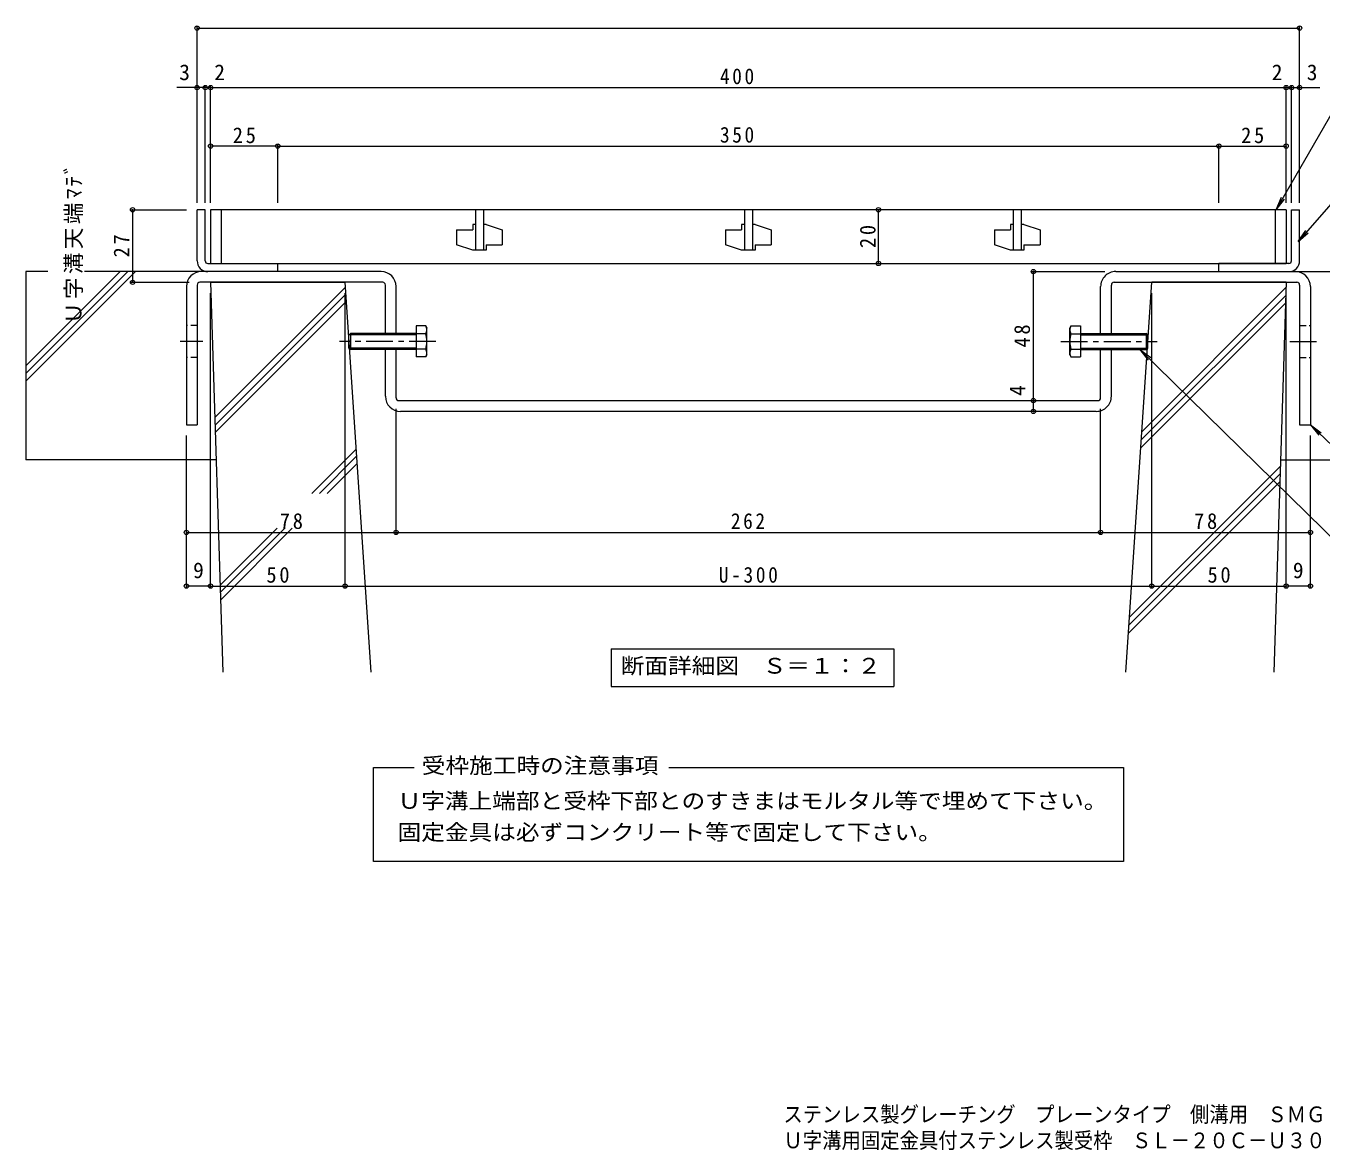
# Model space of a CAD drawing. Units: millimetres, scale not verified. Extents: x -355 to 473, y -387 to 344.
# Drawn here: x -354.5 to 127.1, y -387.3 to 30.8 of the extents above; entities that cross this region are included whole.
import ezdxf
from ezdxf.enums import TextEntityAlignment as Align

# ---------------------------------------------------------------- set-up
doc = ezdxf.new("R2010")
doc.units = ezdxf.units.MM
doc.header["$LTSCALE"] = 2
doc.header["$PDMODE"] = 32
doc.header["$PDSIZE"] = 1.6
doc.linetypes.add('CHAIN1', pattern=[8, 5, -1, 1, -1])
doc.linetypes.add('DASHED1', pattern=[1.8, 1.2, -0.6])
for name, color, linetype, lineweight in [('D-1', 2, 'Continuous', 9), ('D-2', 3, 'Continuous', 9), ('D-4', 7, 'Continuous', 9), ('D-5', 7, 'Continuous', 9), ('D-6', 6, 'Continuous', 9), ('D-8', 3, 'Continuous', 9), ('D-A', 2, 'Continuous', 9)]:
    doc.layers.add(name, color=color, linetype=linetype, lineweight=lineweight)
doc.layers.add('F-0_F-0ﾚｲﾔ', color=2, linetype='Continuous')
doc.styles.add('ＭＳ ゴシック', font='')
doc.styles.get('ＭＳ ゴシック').set_extended_font_data('MS Gothic')

msp = doc.modelspace()

# ---------------------------------------------------------------- linework, layer by layer
at = {"layer": 'D-1'}
for p, q in [((-290.855, -56.582), (-290.855, -37.582)), ((-287.855, -37.582), (-290.855, -37.582)), ((-287.855, -56.582), (-287.855, -37.582)), ((116.144, -56.582), (116.144, -37.582)), ((116.144, -37.582), (119.144, -37.582)), ((119.144, -56.582), (119.144, -37.582)), ((-286.855, -57.582), (-260.855, -57.582)), ((-260.855, -60.582), (-260.855, -57.582)), ((115.144, -57.582), (89.144, -57.582)), ((89.144, -60.582), (89.144, -57.582)), ((-286.856, -60.582), (-287.856, -60.582)), ((-260.855, -60.582), (-286.856, -60.582)), ((89.144, -60.582), (115.145, -60.582)), ((115.145, -60.582), (116.145, -60.582))]:
    msp.add_line(p, q, dxfattribs=at)
for centre, radius, start, end in [((-286.855, -56.582), 4, 180, 270), ((-286.855, -56.582), 1, 180, 270), ((115.144, -56.582), 1, 270, 0), ((115.144, -56.582), 4, 270, 0)]:
    msp.add_arc(centre, radius, start, end, dxfattribs=at)
at = {"layer": 'D-2'}
for p, q in [((114.144, -37.582), (-285.855, -37.582)), ((-281.855, -57.582), (-281.855, -37.582)), ((-187.356, -37.582), (-187.356, -52.582)), ((-184.356, -37.582), (-184.356, -52.582)), ((-87.356, -37.582), (-87.356, -52.582)), ((-84.356, -37.582), (-84.356, -52.582)), ((12.644, -37.582), (12.644, -52.582)), ((15.644, -37.582), (15.644, -52.582)), ((110.144, -57.582), (110.144, -37.582)), ((114.144, -37.582), (114.144, -57.582)), ((-188.356, -43.082), (-188.356, -45.082)), ((-187.356, -43.082), (-188.356, -43.082)), ((-183.356, -43.082), (-184.356, -43.082)), ((-88.356, -43.082), (-88.356, -45.082)), ((-87.356, -43.082), (-88.356, -43.082)), ((-83.356, -43.082), (-84.356, -43.082)), ((11.644, -43.082), (11.644, -45.082)), ((12.644, -43.082), (11.644, -43.082)), ((16.644, -43.082), (15.644, -43.082)), ((-194.356, -45.082), (-194.356, -50.582)), ((-194.356, -45.082), (-188.356, -45.082)), ((-94.356, -45.082), (-94.356, -50.582)), ((-94.356, -45.082), (-88.356, -45.082)), ((5.644, -45.082), (5.644, -50.582)), ((5.644, -45.082), (11.644, -45.082)), ((-183.356, -50.582), (-177.356, -50.582)), ((-83.356, -50.582), (-77.356, -50.582)), ((16.644, -50.582), (22.644, -50.582))]:
    msp.add_line(p, q, dxfattribs=at)
for points in [[(-285.855, -37.582), (-285.855, -57.582), (114.144, -57.582)], [(-183.356, -43.082), (-177.356, -45.082), (-177.356, -50.582)], [(-83.356, -43.082), (-77.356, -45.082), (-77.356, -50.582)], [(16.644, -43.082), (22.644, -45.082), (22.644, -50.582)], [(-183.356, -50.582), (-183.356, -52.582), (-188.356, -52.582), (-194.356, -50.582)], [(-83.356, -50.582), (-83.356, -52.582), (-88.356, -52.582), (-94.356, -50.582)], [(16.644, -50.582), (16.644, -52.582), (11.644, -52.582), (5.644, -50.582)]]:
    msp.add_lwpolyline(points, dxfattribs=at)
at = {"layer": 'D-4'}
for p, q in [((-290.855, -34.991), (-290.855, 30.591)), ((-290.855, 29.991), (119.144, 29.991)), ((119.144, -34.991), (119.144, 30.591)), ((-286.856, 7.852), (-298.388, 7.852)), ((-287.855, -34.991), (-287.855, 8.452)), ((-285.855, 7.852), (-286.856, 7.852)), ((-285.855, -34.991), (-285.855, 8.452)), ((-285.855, 7.852), (114.145, 7.852)), ((114.145, -34.991), (114.145, 8.452)), ((114.145, 7.852), (115.145, 7.852)), ((115.145, 7.852), (126.677, 7.852)), ((116.145, -34.991), (116.145, 8.452)), ((-260.855, -13.899), (-285.855, -13.899)), ((-260.855, -34.991), (-260.855, -13.299)), ((-260.855, -13.899), (89.144, -13.899)), ((89.144, -34.991), (89.144, -13.299)), ((89.144, -13.899), (114.145, -13.899)), ((-315.455, -37.583), (-294.855, -37.583)), ((-314.855, -37.583), (-314.855, -64.583)), ((-37.469, -57.582), (-37.469, -37.582)), ((19.545, -60.582), (46.745, -60.582)), ((-315.455, -64.583), (-293.855, -64.583)), ((-285.855, -178.183), (-285.855, -68.583)), ((-235.855, -178.183), (-235.855, -68.583)), ((64.145, -178.183), (64.145, -68.582)), ((114.145, -178.183), (114.145, -68.582)), ((-216.856, -158.183), (-216.856, -111.583)), ((45.145, -158.183), (45.145, -111.583)), ((-294.855, -178.183), (-294.855, -121.583)), ((123.145, -178.183), (123.145, -121.582)), ((-294.855, -157.583), (-216.856, -157.583)), ((-216.856, -157.583), (45.145, -157.583)), ((45.145, -157.583), (123.145, -157.583)), ((-285.855, -177.583), (-294.855, -177.583)), ((-285.855, -177.583), (-235.855, -177.583)), ((-235.855, -177.583), (64.145, -177.583)), ((64.145, -177.583), (114.145, -177.583)), ((123.145, -177.583), (114.145, -177.583))]:
    msp.add_line(p, q, dxfattribs=at)
msp.add_lwpolyline([(20.145, -112.583), (20.145, -108.583), (20.145, -60.582)], dxfattribs=at)
for p in [(-290.855, 29.991), (119.144, 29.991), (-290.855, 7.852), (-287.855, 7.852), (-285.855, 7.852), (114.145, 7.852), (116.145, 7.852), (119.144, 7.852), (-285.855, -13.899), (-260.855, -13.899), (89.144, -13.899), (114.145, -13.899), (-314.855, -37.583), (-37.469, -37.582), (-37.469, -57.582), (20.145, -60.582), (-314.855, -64.583), (20.145, -108.583), (20.145, -112.583), (-294.855, -157.583), (-216.856, -157.583), (45.145, -157.583), (123.145, -157.583), (-294.855, -177.583), (-285.855, -177.583), (-235.855, -177.583), (64.145, -177.583), (114.145, -177.583), (123.145, -177.583)]:
    msp.add_point(p, dxfattribs=at)
at = {"layer": 'D-5'}
for p, q in [((110.484, -37.582), (131.769, -0.715)), ((143.1, -21.318), (118.636, -49.426)), ((110.484, -37.582), (112.397, -32.963)), ((110.484, -37.582), (113.528, -33.616)), ((118.636, -49.426), (121.398, -45.258)), ((118.636, -49.426), (122.383, -46.115)), ((59.768, -89.583), (62.851, -93.519)), ((123.145, -117.582), (126.281, -121.477)), ((-136.925, -200.892), (-31.725, -200.892)), ((-136.925, -200.892), (-136.925, -214.892)), ((-31.725, -200.892), (-31.725, -214.892)), ((-136.925, -214.892), (-31.725, -214.892)), ((-225.314, -245.034), (-210.097, -245.034)), ((-225.314, -279.956), (-225.314, -245.034)), ((-115.383, -245.034), (53.603, -245.034)), ((53.603, -245.034), (53.603, -279.956)), ((53.603, -279.956), (-225.314, -279.956))]:
    msp.add_line(p, q, dxfattribs=at)
for points in [[(232.725, -180.937), (152.955, -180.937), (59.768, -89.583), (63.765, -92.587)], [(164.797, -157.325), (123.145, -117.582), (127.182, -120.532)]]:
    msp.add_lwpolyline(points, dxfattribs=at)
at = {"layer": 'D-6'}
for p, q in [((-354.535, -60.583), (-354.535, -130.583)), ((-354.535, -95.64), (-319.478, -60.583)), ((-354.535, -101.297), (-313.821, -60.583)), ((-354.535, -98.469), (-316.65, -60.583)), ((-346.362, -60.583), (-354.535, -60.583)), ((-286.856, -60.583), (-332.765, -60.583)), ((-285.855, -64.582), (-235.855, -64.582)), ((-285.855, -64.582), (-281.324, -209.582)), ((-284.283, -114.91), (-235.737, -66.364)), ((-226.189, -209.582), (-235.855, -64.582)), ((54.478, -209.582), (64.145, -64.582)), ((60.437, -120.19), (114.083, -66.545)), ((114.145, -64.582), (64.145, -64.582)), ((114.145, -64.582), (109.613, -209.582)), ((-284.197, -117.653), (-235.56, -69.016)), ((-284.111, -120.396), (-235.383, -71.668)), ((60.235, -123.221), (113.992, -69.464)), ((60.033, -126.251), (113.901, -72.384)), ((-248.211, -143.132), (-231.718, -126.639)), ((-245.382, -143.132), (-231.542, -129.291)), ((-283.793, -130.583), (-354.535, -130.583)), ((-242.554, -143.132), (-231.365, -131.943)), ((55.845, -189.076), (112.009, -132.912)), ((112.082, -130.582), (182.825, -130.582)), ((55.441, -195.137), (111.827, -138.751)), ((55.643, -192.106), (111.918, -135.831)), ((-282.334, -177.255), (-261.118, -156.039)), ((-282.249, -179.998), (-258.29, -156.039)), ((-282.163, -182.741), (-255.462, -156.039))]:
    msp.add_line(p, q, dxfattribs=at)
msp.add_lwpolyline([(115.145, -60.582), (182.825, -60.582), (182.825, -130.582)], dxfattribs=at)
at = {"layer": 'D-8'}
for p, q in [((-222.456, -60.583), (-289.255, -60.583)), ((50.745, -60.582), (117.544, -60.582)), ((-294.855, -66.183), (-294.855, -117.583)), ((-290.855, -65.583), (-290.855, -117.583)), ((-221.856, -64.583), (-289.855, -64.583)), ((-220.856, -83.583), (-220.856, -65.583)), ((-216.856, -83.583), (-216.856, -66.183)), ((45.145, -83.583), (45.145, -66.182)), ((49.145, -83.583), (49.145, -65.582)), ((50.145, -64.582), (118.144, -64.582)), ((119.144, -65.582), (119.145, -117.582)), ((123.144, -66.182), (123.145, -117.582)), ((-220.856, -106.983), (-220.856, -89.583)), ((-216.856, -107.583), (-216.856, -89.583)), ((45.145, -107.583), (45.145, -89.583)), ((49.145, -106.983), (49.145, -89.583)), ((-215.856, -108.583), (44.145, -108.583)), ((43.545, -112.583), (-215.256, -112.583)), ((-294.855, -117.583), (-290.855, -117.583)), ((119.145, -117.582), (123.145, -117.582))]:
    msp.add_line(p, q, dxfattribs=at)
at = {"layer": 'D-8', "linetype": 'DASHED1'}
for p, q in [((-290.855, -80.583), (-294.855, -80.583)), ((119.144, -80.583), (123.144, -80.583)), ((-216.856, -83.583), (-220.856, -83.583)), ((45.145, -83.583), (49.145, -83.583)), ((-216.856, -89.583), (-220.856, -89.583)), ((45.145, -89.583), (49.145, -89.583)), ((-290.855, -92.583), (-294.855, -92.583)), ((119.144, -92.583), (123.144, -92.583))]:
    msp.add_line(p, q, dxfattribs=at)
at = {"layer": 'D-8', "linetype": 'CHAIN1'}
for p, q in [((-288.706, -86.583), (-297.108, -86.583)), ((115.564, -86.583), (125.397, -86.583))]:
    msp.add_line(p, q, dxfattribs=at)
at = {"layer": 'D-8'}
for centre, radius, start, end in [((-289.255, -66.183), 5.6, 90, 180), ((-222.456, -66.183), 5.6, 359.99998, 89.99998), ((50.745, -66.182), 5.6, 90.00008, 180.00008), ((117.544, -66.182), 5.6, 0.00008, 90.00008), ((-289.855, -65.583), 1, 90, 180), ((-221.856, -65.583), 1, 0, 90), ((50.145, -65.582), 1, 90.00008, 180.00008), ((118.144, -65.582), 1, 0.00008, 90.00008), ((-215.256, -106.983), 5.6, 180, 270), ((-215.856, -107.583), 1, 180, 270), ((43.545, -106.983), 5.6, 270, 0.00008), ((44.145, -107.583), 1, 270, 0.00008)]:
    msp.add_arc(centre, radius, start, end, dxfattribs=at)
at = {"layer": 'D-A'}
for p, q in [((-209.389, -80.809), (-209.389, -92.356)), ((-205.835, -80.809), (-209.389, -80.809)), ((-205.835, -80.809), (-205.389, -81.583)), ((-205.389, -91.583), (-205.389, -81.583)), ((34.124, -80.809), (33.678, -81.583)), ((33.678, -91.583), (33.678, -81.583)), ((34.124, -80.809), (37.678, -80.809)), ((37.678, -80.809), (37.678, -92.356)), ((-234.389, -84.124), (-233.847, -83.583)), ((-234.389, -89.041), (-234.389, -84.124)), ((-209.389, -84.124), (-234.389, -84.124)), ((-233.847, -83.583), (-233.847, -89.583)), ((-209.389, -83.583), (-233.847, -83.583)), ((-205.835, -83.696), (-209.389, -83.696)), ((34.124, -83.696), (37.678, -83.696)), ((37.678, -83.583), (62.136, -83.583)), ((37.678, -84.124), (62.678, -84.124)), ((62.136, -83.583), (62.136, -89.583)), ((62.678, -84.124), (62.136, -83.583)), ((62.678, -89.041), (62.678, -84.124)), ((-234.389, -89.041), (-233.847, -89.583)), ((-209.389, -89.041), (-234.389, -89.041)), ((-209.389, -89.583), (-233.847, -89.583)), ((-205.835, -89.47), (-209.389, -89.47)), ((34.124, -89.469), (37.678, -89.469)), ((37.678, -89.041), (62.678, -89.041)), ((37.678, -89.583), (62.136, -89.583)), ((62.678, -89.041), (62.136, -89.583)), ((-205.835, -92.356), (-209.389, -92.356)), ((-205.389, -91.583), (-205.835, -92.356)), ((33.678, -91.583), (34.124, -92.356)), ((34.124, -92.356), (37.678, -92.356))]:
    msp.add_line(p, q, dxfattribs=at)
at = {"layer": 'D-A', "linetype": 'CHAIN1'}
for p, q in [((-202.028, -86.583), (-237.922, -86.583)), ((30.317, -86.583), (66.211, -86.583))]:
    msp.add_line(p, q, dxfattribs=at)
at = {"layer": 'D-A'}
for centre, radius, start, end in [((-208.787, -82.513), 3.408, 4.38434, 30.00008), ((37.076, -82.513), 3.408, 150, 175.61575), ((-208.235, -82.163), 2.848, 327.42453, 358.19139), ((-214.942, -86.583), 9.553, 342.41212, 17.58804), ((36.524, -82.163), 2.848, 181.80869, 212.57555), ((43.231, -86.583), 9.553, 162.41203, 197.58795), ((-208.787, -90.652), 3.408, 330.00009, 355.61583), ((-208.235, -91.003), 2.848, 1.80878, 32.57564), ((36.524, -91.003), 2.848, 147.42445, 178.19131), ((37.076, -90.652), 3.408, 184.38426, 210)]:
    msp.add_arc(centre, radius, start, end, dxfattribs=at)

# ---------------------------------------------------------------- texts
at = {"layer": 'D-4', "color": 2, "style": 'ＭＳ ゴシック'}
for s, p in [('3', (-297.516, 8.852)), ('2', (-284.487, 8.852)), ('2', (108.776, 8.852)), ('3', (121.805, 8.852)), ('9', (-292.355, -176.383)), ('9', (116.645, -176.383))]:
    msp.add_text(s, height=5.865, dxfattribs=at).set_placement(p, align=Align.BOTTOM_LEFT)
msp.add_text('4', height=5.865, rotation=90, dxfattribs=at).set_placement((18.945, -106.809), align=Align.BOTTOM_LEFT)
at = {"layer": 'D-4', "color": 2, "char_height": 5.865, "attachment_point": 7, "style": 'ＭＳ ゴシック'}
for s, insert in [('\\T1.27;\\W0.9;400', (-96.42, 9.045)), ('\\T1.27;\\W0.95;25', (-277.605, -12.899)), ('\\T1.27;\\W0.9;350', (-96.42, -12.715)), ('\\T1.27;\\W0.95;25', (97.395, -12.899)), ('\\T1.27;\\W0.95;78', (-260.106, -156.383)), ('\\T1.27;\\W0.9;262', (-92.355, -156.383)), ('\\T1.27;\\W0.95;78', (79.895, -156.383)), ('\\T1.27;\\W0.95;50', (-265.105, -176.383)), ('\\T1.28;\\W0.9;U-300', (-96.855, -176.383)), ('\\T1.27;\\W0.95;50', (84.895, -176.383))]:
    msp.add_mtext(s, dxfattribs=dict(at, insert=insert))
at = {"layer": 'D-4', "color": 2, "char_height": 5.865, "attachment_point": 7, "rotation": 90, "style": 'ＭＳ ゴシック'}
for s, insert in [('\\T1.16;Ｕ字溝天端ﾏﾃﾞ', (-333.237, -80.083)), ('\\T1.27;\\W0.95;27', (-316.055, -55.333)), ('\\T1.27;\\W0.95;20', (-38.469, -51.832)), ('\\T1.27;\\W0.95;48', (18.945, -88.832))]:
    msp.add_mtext(s, dxfattribs=dict(at, insert=insert))
at = {"layer": 'D-5', "color": 2, "style": 'ＭＳ ゴシック', "width": 1.1}
for s, p in [('断面詳細図\u3000Ｓ＝１：２', (-133.325, -211.892)), ('受枠施工時の注意事項', (-207.32, -249.004)), ('Ｕ字溝上端部と受枠下部とのすきまはモルタル等で埋めて下さい。', (-216.32, -262.144)), ('固定金具は必ずコンクリート等で固定して下さい。', (-216.32, -273.804))]:
    msp.add_text(s, height=5.865, dxfattribs=at).set_placement(p, align=Align.BOTTOM_LEFT)
at = {"layer": 'F-0_F-0ﾚｲﾔ', "style": 'ＭＳ ゴシック', "width": 0.9}
for s, p in [('ステンレス製グレーチング\u3000プレーンタイプ\u3000側溝用\u3000ＳＭＧ\u3000１４０２０（Ｐ＝３０）', (-72.822, -378.728)), ('Ｕ字溝用固定金具付ステンレス製受枠\u3000ＳＬ－２０Ｃ－Ｕ３０', (-72.822, -388.42))]:
    msp.add_text(s, height=5.865, dxfattribs=at).set_placement(p, align=Align.BOTTOM_LEFT)

doc.saveas('drawing.dxf')
